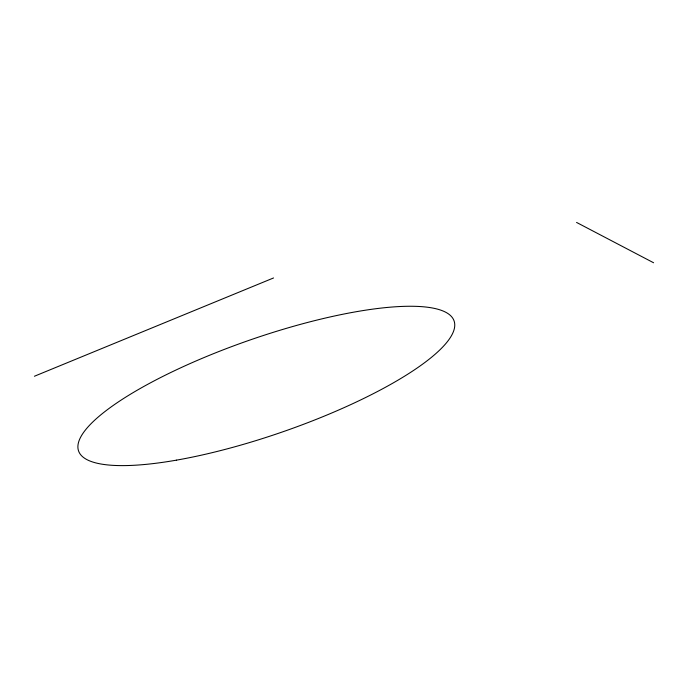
<?xml version="1.0" encoding="UTF-8"?>
<svg xmlns="http://www.w3.org/2000/svg" width="688" height="688" viewBox="0 0 688 688"><rect width="100%" height="100%" fill="white"/><g stroke="black" fill="none" stroke-linecap="round" stroke-linejoin="round"><path stroke-width="1.03" d="M34.4 376.25L273.549 277.961M576.561 222.43L653.6 262.764M176.386 460.16A198.703 48.745 -19.1 0 0 454.691 323.73A198.703 48.745 -19.1 0 0 167.889 373.911A198.703 48.745 -19.1 0 0 176.386 460.16"/></g></svg>
